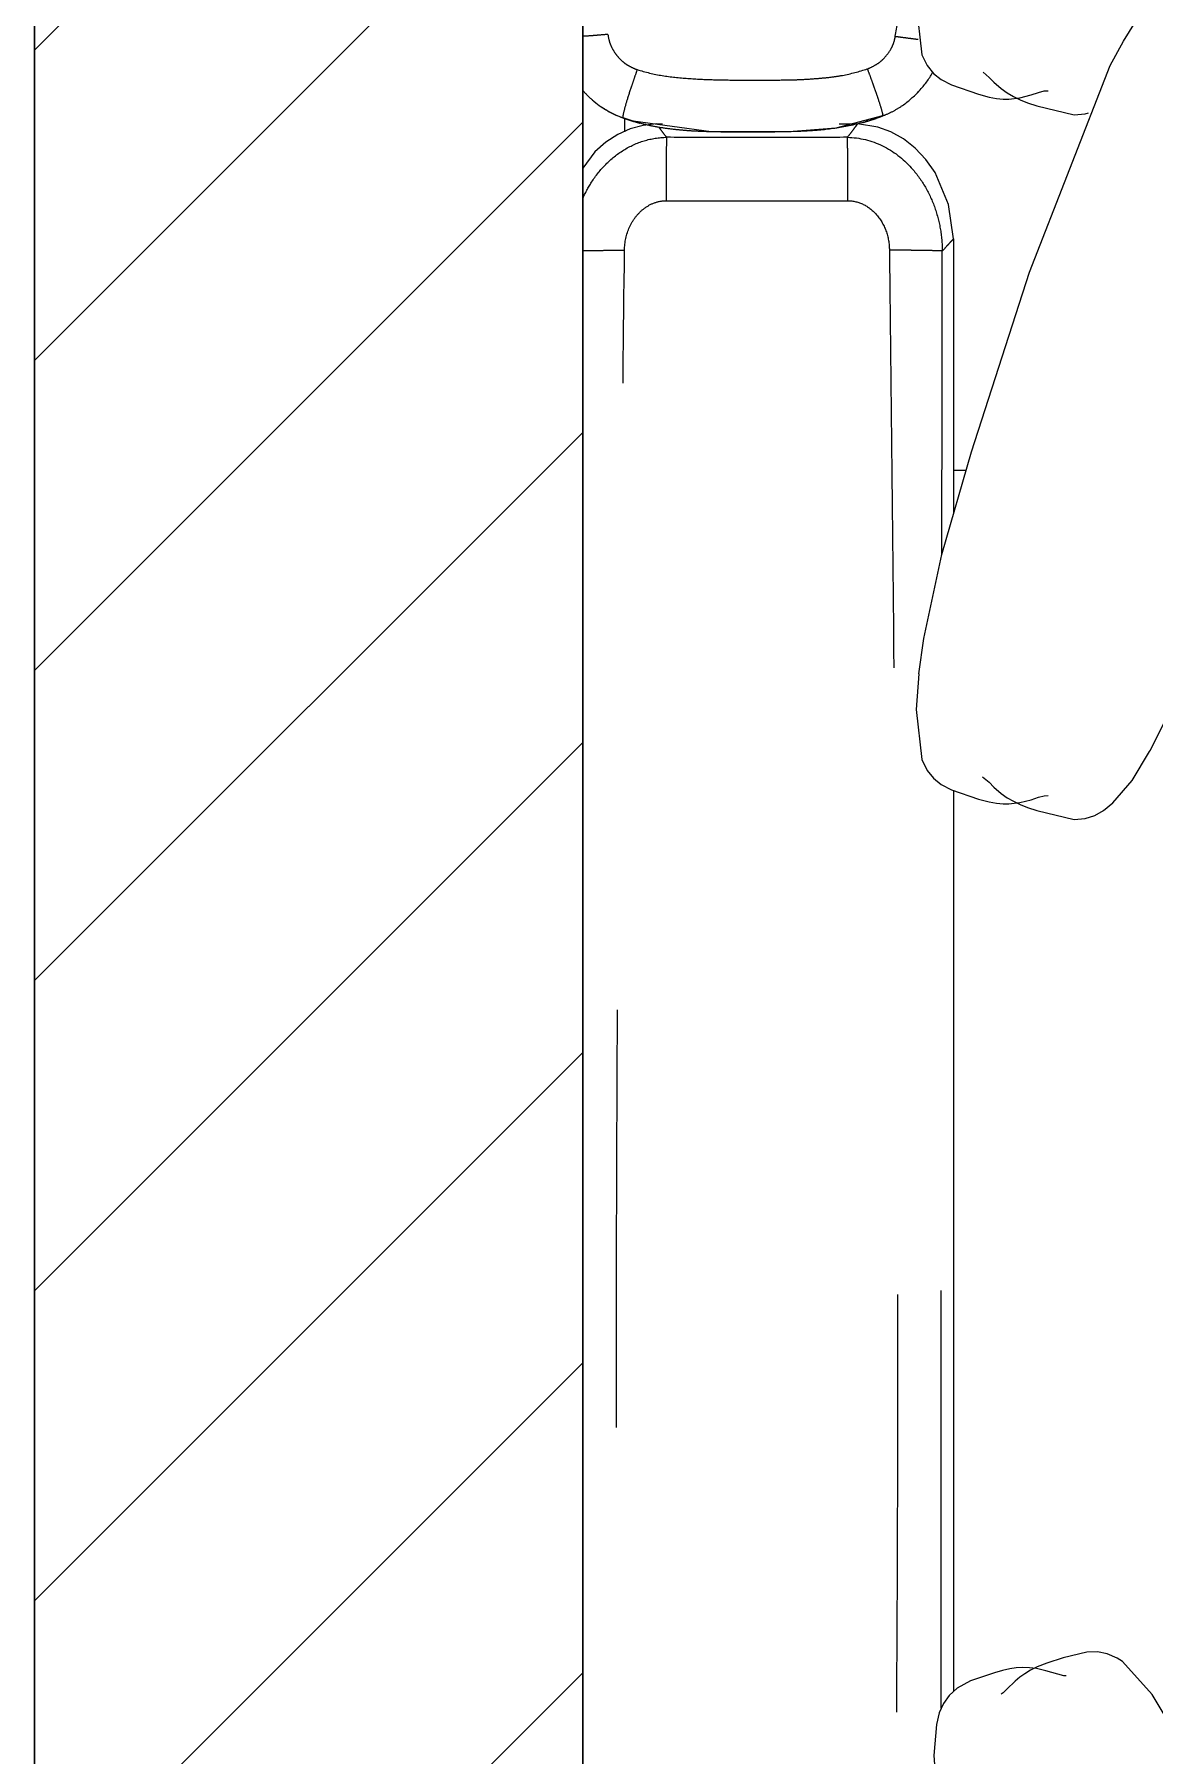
# Model space of a CAD drawing. Header units: millimetres. Extents: x 1680 to 166026, y 35966 to 91121.
# Drawn here: x 96509 to 97326, y 54908 to 56164 of the extents above; entities that cross this region are included whole.
import ezdxf

# ---------------------------------------------------------------- set-up
doc = ezdxf.new("R2010")
doc.units = ezdxf.units.MM
doc.linetypes.add('IMPORT-ACAD_ISO03W100', pattern=[762, 304.8, -457.2])
for name, color, linetype, lineweight in [('A-GENM', 13, 'Continuous', 18), ('A-WALL', 255, 'Continuous', 18), ('A-WALL-PATT', 111, 'Continuous', 50), ('G-IMPT', 8, 'Continuous', 18)]:
    doc.layers.add(name, color=color, linetype=linetype, lineweight=lineweight)

# ---------------------------------------------------------------- blocks, each defined once
blk = doc.blocks.new('Furniture_Sofas-Armchairs_Fritz-Hansen_Alphabet-SofaT-Series-PL300-3 - Default-V23-mebel yerləşmə planı')
at = {"layer": 'A-GENM', "color": 253, "linetype": 'IMPORT-ACAD_ISO03W100', "flags": 128}
blk.add_lwpolyline([(-543.7, -979.2), (-543.7, -964.5), (-543.7, -949.7), (-543.7, -935), (-543.7, -920.3), (-543.7, -905.5), (-543.7, -890.8), (-543.7, -876), (-543.7, -861.3), (-543.7, -846.5)], dxfattribs=at)
at = {"layer": 'A-GENM', "color": 253, "linetype": 'IMPORT-ACAD_ISO03W100'}
for points, knots in [([(-663.7, -812), (-670.7, -810.8), (-684.7, -808.5), (-705.5, -805.5), (-726.6, -802.9), (-747.6, -800.7), (-768.7, -799), (-789.9, -797.8), (-811.1, -797), (-839.3, -796.3), (-874.6, -795.9), (-910, -796), (-938.2, -795.9), (-959.4, -795.6), (-980.6, -794.9), (-1001.8, -793.8), (-1019.4, -792.2), (-1033.4, -790.4), (-1047.4, -788.4), (-1064.8, -785), (-1081.8, -780.6), (-1095.3, -776.4), (-1108.6, -771.7), (-1125, -765), (-1144.1, -756.2), (-1156.7, -749.7), (-1163, -746.3)], [0, 0, 0, 0, 0.041667, 0.083333, 0.125, 0.166667, 0.208333, 0.25, 0.291667, 0.333333, 0.416667, 0.5, 0.541667, 0.583333, 0.625, 0.666667, 0.708333, 0.729167, 0.75, 0.791667, 0.833333, 0.854167, 0.875, 0.916667, 0.958333, 1, 1, 1, 1]), ([(-590, -846.9), (-589.8, -838.1), (-585.5, -820.5), (-570.9, -801.8), (-554.7, -790.1), (-539.6, -783), (-523.6, -778.8), (-512.5, -777.7), (-507, -777.7)], [0, 0, 0, 0, 0.2222222, 0.4444444, 0.5833333, 0.7222222, 0.8611111, 0.9999997, 0.9999997, 0.9999997, 0.9999997]), ([(-515.8, -769.6), (-515.9, -769.5), (-515.9, -769.5), (-515.5, -769.9), (-514.8, -770.6), (-514.1, -771.2), (-513.7, -771.6)], [0.5, 0.5, 0.5, 0.5, 0.5625, 0.625, 0.6875, 0.7464314, 0.7464314, 0.7464314, 0.7464314]), ([(-513.6, -771.7), (-513.2, -772), (-512.3, -772.9), (-510.2, -774.8), (-508.3, -776.5), (-507, -777.7)], [0.75, 0.75, 0.75, 0.75, 0.8125, 0.875, 1, 1, 1, 1]), ([(-507, -777.7), (-507, -778), (-507.1, -778.8), (-507.2, -781.4), (-507.3, -786.4), (-507.5, -793.5), (-507.5, -800), (-507.6, -805.2), (-507.6, -810.7), (-507.6, -814.4), (-507.6, -816.3)], [0, 0, 0, 0, 0.1, 0.2, 0.4, 0.6, 0.7, 0.8, 0.9, 1, 1, 1, 1]), ([(556.2, -778.4), (501.7, -778.5), (327.3, -778.6), (102.6, -778.5), (-67.6, -778.3), (-117.9, -778.2)], [0.3435952, 0.3435952, 0.3435952, 0.3435952, 0.4444444, 0.6666667, 0.75975, 0.75975, 0.75975, 0.75975]), ([(-605.7, -821.1), (-606.6, -818.6), (-608.8, -813.7), (-614.5, -804.3), (-623.6, -794.2), (-632.4, -787.2), (-637.3, -784.9), (-637.4, -784.9)], [0.0033009, 0.0033009, 0.0033009, 0.0033009, 0.1111111, 0.2222222, 0.4444444, 0.6666667, 0.6679233, 0.6679233, 0.6679233, 0.6679233]), ([(-663.7, -812), (-663.4, -810.1), (-662.9, -806.3), (-662.2, -800.7), (-661.7, -797), (-661.5, -795.2)], [0.0000005, 0.0000005, 0.0000005, 0.0000005, 0.1, 0.2, 0.3149167, 0.3149167, 0.3149167, 0.3149167]), ([(-639.9, -832.4), (-640.7, -830.3), (-642.1, -827.4), (-644.5, -823.7), (-648, -819.5), (-652.2, -816.3), (-656.6, -814), (-659.7, -812.8), (-662.1, -812.2), (-663.7, -812)], [0, 0, 0, 0, 0.2, 0.3, 0.4, 0.7, 0.775, 0.85, 1, 1, 1, 1]), ([(-639.9, -832.4), (-637.9, -831.6), (-633.8, -830.1), (-628, -828), (-622.6, -826.1), (-616.1, -823.9), (-608.5, -821.5), (-605.7, -821), (-605.6, -821.3)], [0, 0, 0, 0, 0.1111111, 0.2222222, 0.3333333, 0.4444444, 0.6666667, 0.9964691, 0.9964691, 0.9964691, 0.9964691]), ([(-600.8, -835.8), (-601, -834.8), (-601.9, -831.9), (-603.4, -827.1), (-604.8, -823.2), (-605.6, -821.3)], [0.90883246, 0.90883246, 0.90883246, 0.90883246, 0.92857143, 0.96428571, 1, 1, 1, 1]), ([(-605.6, -821.3), (-603, -828), (-598.7, -841.5), (-595.9, -859.1), (-594.7, -873.2), (-594, -887.4), (-593.8, -901.7), (-593.8, -915.8), (-593.8, -926.3), (-593.8, -936.9), (-594, -947.5), (-594.4, -958.3), (-595.2, -969.1), (-596.4, -979.7), (-598.2, -990.2), (-600.8, -1000.5), (-603, -1007.3), (-604.2, -1010.6)], [0, 0, 0, 0, 0.111111, 0.222222, 0.277778, 0.333333, 0.444444, 0.5, 0.555556, 0.611111, 0.666667, 0.722222, 0.777778, 0.833333, 0.888889, 0.944444, 1, 1, 1, 1]), ([(-543.7, -846.5), (-543.7, -842.6), (-541.8, -835), (-533.9, -824.9), (-522.1, -818), (-512.4, -816.3), (-507.6, -816.3)], [0, 0, 0, 0, 0.222222, 0.444444, 0.722222, 1, 1, 1, 1]), ([(-639.4, -1000.3), (-637.5, -994.3), (-634.6, -982.1), (-632.8, -963.3), (-631.9, -944.5), (-631.7, -925.7), (-631.7, -906.9), (-631.8, -891.2), (-632.2, -878.6), (-632.9, -869.2), (-633.7, -859.8), (-635.5, -847.4), (-638, -838.4), (-639.9, -832.4)], [0, 0, 0, 0, 0.111111, 0.222222, 0.333333, 0.444444, 0.555556, 0.666667, 0.722222, 0.777778, 0.833333, 0.888889, 1, 1, 1, 1]), ([(-597.2, -841.3), (-597.7, -841), (-598.5, -840.5), (-599.3, -839.8), (-599.7, -839.5), (-599.7, -839.5), (-599.6, -839.6)], [0.2529262, 0.2529262, 0.2529262, 0.2529262, 0.3125, 0.375, 0.4375, 0.5, 0.5, 0.5, 0.5]), ([(-590, -846.9), (-591.4, -845.8), (-593.4, -844.2), (-595.7, -842.4), (-596.7, -841.7), (-597.2, -841.4)], [0, 0, 0, 0, 0.125, 0.1875, 0.25, 0.25, 0.25, 0.25]), ([(-543.7, -846.5), (-546, -846.5), (-550.6, -846.5), (-559.7, -846.5), (-570.4, -846.6), (-583.1, -846.7), (-588.8, -846.9), (-590, -846.9)], [0, 0, 0, 0, 0.1111111, 0.2222222, 0.4444444, 0.6666667, 1, 1, 1, 1]), ([(-597.2, -984.4), (-596.7, -984), (-595.7, -983.3), (-593.4, -981.5), (-591.4, -980), (-590, -978.8)], [0.75, 0.75, 0.75, 0.75, 0.8125, 0.875, 1, 1, 1, 1]), ([(-545.1, -1040), (-549.3, -1038.2), (-558.3, -1033.4), (-570.7, -1023.6), (-581.2, -1010.6), (-588.2, -995.3), (-589.9, -984.4), (-590, -978.8)], [0.3280344, 0.3280344, 0.3280344, 0.3280344, 0.4444444, 0.5833333, 0.7222222, 0.8611111, 1, 1, 1, 1]), ([(-590, -978.8), (-589.6, -978.8), (-588.3, -978.9), (-584.1, -979), (-576.2, -979.1), (-562.1, -979.2), (-550.6, -979.2), (-543.7, -979.2)], [0, 0, 0, 0, 0.1111111, 0.2222222, 0.4444444, 0.6666667, 1, 1, 1, 1]), ([(-507.6, -1009.5), (-513.4, -1009.4), (-522.1, -1007.6), (-532.1, -1001.7), (-538.3, -995.5), (-542.6, -987.9), (-543.7, -982.2), (-543.7, -979.2)], [0, 0, 0, 0, 0.333333, 0.5, 0.666667, 0.833333, 1, 1, 1, 1]), ([(-665.1, -1021.6), (-663.4, -1021.4), (-660.1, -1020.8), (-655.4, -1018.9), (-651.1, -1016.3), (-647.5, -1013.3), (-645.1, -1010.7), (-643.6, -1008.7), (-642.6, -1007.1), (-641.7, -1005.4), (-640.5, -1003.2), (-639.8, -1001.5), (-639.4, -1000.3)], [0.0000002, 0.0000002, 0.0000002, 0.0000002, 0.1428571, 0.2857143, 0.4285714, 0.5714286, 0.6785714, 0.7321429, 0.7857143, 0.8392857, 0.8928571, 1, 1, 1, 1]), ([(-639.4, -1000.3), (-637.3, -1001), (-633.2, -1002.4), (-625.3, -1005.1), (-616.4, -1008), (-607.2, -1010.5), (-604.3, -1011), (-604.2, -1010.6)], [0, 0, 0, 0, 0.1111111, 0.2222222, 0.4444444, 0.6666667, 0.9963499, 0.9963499, 0.9963499, 0.9963499]), ([(-604.2, -1010.6), (-603.5, -1008.6), (-602.1, -1004.7), (-601, -1000.7), (-600.4, -998.6), (-600.3, -998.5)], [0, 0, 0, 0, 0.03571429, 0.07142857, 0.07474476, 0.07474476, 0.07474476, 0.07474476]), ([(-507.3, -1040.1), (-507.3, -1039.7), (-507.4, -1038.1), (-507.4, -1035.1), (-507.5, -1030.6), (-507.5, -1025.7), (-507.6, -1018.8), (-507.6, -1013.2), (-507.6, -1009.5)], [0.3672733, 0.3672733, 0.3672733, 0.3672733, 0.4, 0.5, 0.6, 0.7, 0.8, 1, 1, 1, 1]), ([(-665.1, -1021.6), (-664.9, -1023.5), (-664.6, -1027.3), (-664.1, -1032.8), (-663.8, -1037), (-663.7, -1039.3), (-663.6, -1040.1)], [0, 0, 0, 0, 0.1, 0.2, 0.3, 0.3464042, 0.3464042, 0.3464042, 0.3464042])]:
    blk.add_open_spline(points, degree=3, knots=knots, dxfattribs=at)
for points in [[(-347.2, -769.7), (-347.2, -766.6), (-347.2, -763.5), (-347.2, -760.3)], [(-513.7, -771.6), (-515.2, -770.2), (-515.8, -769.6), (-515.8, -769.6)], [(-285.1, -778), (-359.1, -777.9), (-433, -777.8), (-507, -777.7)], [(-623.2, -795.1), (-623.4, -794.9), (-623.7, -794.7), (-623.9, -794.5)], [(-605.7, -821.1), (-606.6, -818.6), (-607.7, -816.2), (-608.9, -813.8)], [(-507.6, -816.3), (-447.6, -815.6), (-327.5, -814.3), (-147.4, -812.5), (32.7, -811.1), (212.8, -810.3), (392.9, -810.3), (573, -811.2), (753.1, -812.5), (933.2, -814.2), (1053.3, -815.6), (1113.3, -816.3)], [(-605.6, -821.3), (-605.6, -821.3), (-605.6, -821.3), (-605.6, -821.3)], [(-599.7, -839.6), (-599.9, -839.4), (-598.3, -840.6), (-596.2, -842.2)], [(-590, -846.9), (-589.9, -861.6), (-589.9, -890.9), (-589.9, -934.9), (-589.9, -964.2), (-590, -978.8)], [(-617.3, -1033), (-611.6, -1026.5), (-607.1, -1018.8), (-604.2, -1010.6)], [(-612.1, -1026.3), (-608.8, -1021.4), (-606.2, -1016.2), (-604.2, -1010.7)], [(-604.2, -1010.6), (-604.2, -1010.6), (-604.2, -1010.6), (-604.2, -1010.6)], [(-603.8, -1009.5), (-600.6, -1009.5), (-597.3, -1009.5), (-594, -1009.5)], [(1113.3, -1009.5), (1053.3, -1010.2), (933.2, -1011.6), (753.1, -1013.3), (573, -1014.6), (392.9, -1015.4), (212.8, -1015.4), (32.7, -1014.6), (-147.4, -1013.3), (-327.5, -1011.5), (-447.6, -1010.2), (-507.6, -1009.5)], [(-624, -1039.8), (-621.7, -1037.7), (-619.4, -1035.6), (-617.5, -1033.2)]]:
    blk.add_open_spline(points, degree=3, dxfattribs=at)
at = {"layer": 'G-IMPT'}
for p, q in [((-515.9, -769.5), (-316.6, -769.5)), ((-623.2, -795.1), (-623, -795.3)), ((-612.9, -807.3), (-612.9, -807.2)), ((-605.6, -821.3), (-606.3, -819.5)), ((-606.2, -819.8), (-605.6, -821.3)), ((-605.6, -821.3), (-604.3, -824.9)), ((-599.7, -853), (-599.7, -839.6)), ((-599.7, -986.2), (-599.7, -981.9)), ((-604.8, -1012.3), (-604.2, -1010.7)), ((-604.2, -1010.6), (-604.7, -1012.1)), ((-604.2, -1010.7), (-603, -1007.2)), ((-610, -1023), (-610, -1023.1)), ((-624.1, -1039.9), (-624, -1039.8))]:
    blk.add_line(p, q, dxfattribs=at)
at = {"layer": 'G-IMPT', "flags": 128}
for points in [[(-142.8, -625.9), (-163.5, -615.7), (-216.4, -593.9), (-301.8, -564.2), (-474.1, -508.8), (-607.2, -475.2)], [(-660.2, -645.6), (-681.3, -632.5), (-694.6, -622), (-703.6, -612.5), (-706.4, -608.6), (-708.5, -604.9), (-711, -597.9), (-712, -590.7), (-711.4, -582.9), (-706.5, -564.5), (-703.1, -554.4), (-700.5, -547.7), (-698.1, -542.8), (-695.6, -538.7), (-693, -534.8), (-687.5, -528.3), (-683.8, -524.4), (-677.2, -515.3)], [(565.6, -612.9), (546.1, -624.5), (522.1, -646.3), (519.6, -650.1), (516.4, -657.5), (515.1, -664.6), (515.3, -672.2), (519.5, -689.6), (523.4, -701.4), (526.1, -708.4), (528.5, -713.3), (531, -717.4), (533.6, -721.1), (536.4, -724.6), (542.2, -730.5), (545, -733.3), (546, -734.7)], [(-123.4, -748.4), (-119.5, -743.6), (-115.8, -740), (-111.3, -734.7), (-108.1, -730.3), (-105.5, -725.8), (-103.2, -721), (-101, -715.5), (-98.7, -708.8), (-92.2, -681.6), (-92.9, -673.4), (-95.1, -666.5), (-98.8, -660), (-104.3, -653.3), (-120.8, -639.3), (-141.8, -626.5), (-142.8, -625.9)], [(-198.6, -794.8), (-224.4, -791.1), (-285.6, -778), (-360.6, -756.4), (-491.6, -714.2), (-642.3, -655.2), (-660.2, -645.6)], [(-637.4, -748), (-633.7, -743.6), (-630.1, -740), (-625.5, -734.7), (-622.4, -730.3), (-619.7, -725.8), (-617.4, -721), (-615.2, -715.5), (-612.9, -708.8), (-606.5, -681.6), (-607.1, -673.4), (-607.9, -671.1)], [(532.5, -687.4), (532.5, -689.1), (528.8, -702.1), (527.3, -708.9), (526.6, -714.1), (526.4, -718.9), (526.7, -723.7), (527.4, -728.5), (528.6, -733.7), (530.3, -739.6), (536.3, -757.1), (541.6, -766.8), (546.8, -772.8), (552.7, -776.9), (559.5, -779.9), (568, -782), (590.7, -783.8), (621, -781.8), (621.4, -781.8)], [(-712.8, -794.8), (-686.7, -796.7), (-650.1, -792.6), (-642.3, -788.8), (-636.6, -784.1), (-632.1, -778.4), (-628.3, -771.1), (-621.4, -751.3), (-619.3, -743.4), (-618.4, -738.1), (-617.9, -733.4), (-617.9, -729.1), (-618.9, -721.1), (-621, -712.9), (-622.7, -707.4), (-623.8, -703.4), (-624, -700.4), (-624, -700.4)], [(-198.6, -794.8), (-172.5, -796.7), (-135.9, -792.6), (-128, -788.8), (-122.4, -784.1), (-117.8, -778.4), (-114, -771.1), (-107.2, -751.3), (-105.1, -743.4), (-104.1, -738.1), (-103.7, -733.4), (-103.7, -729.1), (-104.6, -721.1), (-106.7, -712.9), (-108.5, -707.4), (-109.6, -703.4), (-109.7, -700.4), (-109.7, -700.4)], [(-515.8, -769.6), (-541, -773.1), (-564.2, -783), (-573.9, -789.7), (-582.1, -797.5), (-588.9, -806.1), (-594.1, -815.3), (-597.5, -824.8), (-599.7, -839.6)], [(-113.4, -769.5), (93.7, -769.5), (398.5, -769.5), (543.9, -769.5)], [(-605.6, -821.3), (-596.6, -855.3), (-594, -889.3), (-594, -946.3), (-601.7, -1003.2), (-604.2, -1010.6)], [(-599.7, -986.2), (-598.7, -995.8), (-596.2, -1005.3), (-592.1, -1014.5), (-586.5, -1023.1), (-579.4, -1031.1), (-567.4, -1040)]]:
    blk.add_lwpolyline(points, dxfattribs=at)

msp = doc.modelspace()

# ---------------------------------------------------------------- hatches: boundary and pattern name
at = {"layer": 'A-WALL-PATT', "lineweight": 18}
h = msp.add_hatch(dxfattribs=at)
h.set_pattern_fill('FP_1', color=256, style=0, pattern_type=2)
h.set_pattern_definition([(45, (69924.02, 59888.87), (-113.1371, 113.1371), [])])
h.paths.add_polyline_path([(96908.5, 45899.1), (96908.5, 48649.1), (96508.5, 48649.1), (96508.5, 45899.1)], flags=0)
h.paths.add_polyline_path([(96508.5, 50249.1), (96908.5, 50249.1), (96908.5, 53129.1), (96508.5, 53129.1), (96508.5, 50301.2)], flags=0)
h.paths.add_polyline_path([(96678.5, 54729.1), (96908.5, 54729.1), (96908.5, 57609.1), (96508.5, 57609.1), (96508.5, 54729.1), (96625.7, 54729.1)], flags=0)
h.paths.add_polyline_path([(96608.5, 59209.1), (96908.5, 59209.1), (96908.5, 63539.1), (96508.5, 63539.1), (96508.5, 59209.1)], flags=0)
h.paths.add_polyline_path([(96608.5, 65139.1), (96908.5, 65139.1), (96908.5, 66299.1), (96508.5, 66299.1), (96508.5, 65139.1)], flags=0)

# ---------------------------------------------------------------- linework, layer by layer
at = {"layer": 'A-WALL', "lineweight": 30}
for p, q in [((96508.5, 57609.1), (96508.5, 54729.1)), ((96908.5, 54729.1), (96908.5, 57039.1))]:
    msp.add_line(p, q, dxfattribs=at)

# ---------------------------------------------------------------- block references
at = {"layer": 'A-GENM', "color": 253, "linetype": 'IMPORT-ACAD_ISO03W100', "rotation": 270.0000000000002}
msp.add_blockref('Furniture_Sofas-Armchairs_Fritz-Hansen_Alphabet-SofaT-Series-PL300-3 - Default-V23-mebel yerləşmə planı', (97948.5, 55499.1), dxfattribs=at)

doc.saveas('drawing.dxf')
